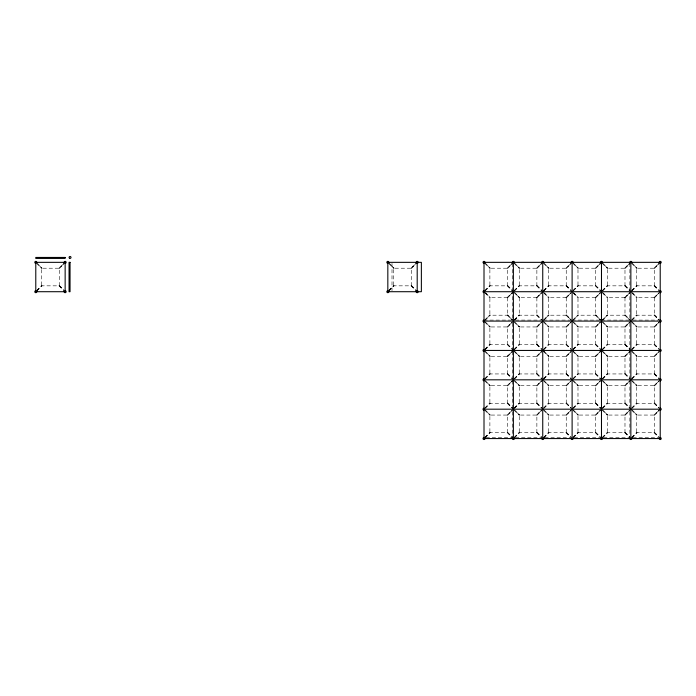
<?xml version="1.0" encoding="UTF-8"?>
<svg xmlns="http://www.w3.org/2000/svg" width="696" height="696" viewBox="0 0 696 696"><rect width="100%" height="100%" fill="white"/><g stroke="black" fill="none" stroke-linecap="round" stroke-linejoin="round"><path stroke-width="0.52" stroke-dasharray="3.48 2.61" d="M36.375 290.754L41.751 285.377M58.89 268.238L64.267 262.862M36.758 290.728L41.656 285.839L59.395 285.839L63.588 290.032M63.588 263.897L59.186 268.09M36.784 291.067L42.16 285.691M59.299 268.552L64.676 263.175M388.429 290.754L393.805 285.377M410.945 268.238L416.321 262.862M388.812 290.728L393.71 285.839L411.449 285.839L415.642 290.032M414.947 264.593L411.24 268.09M388.829 291.067L394.206 285.691M411.353 268.552L416.73 263.175M484.599 290.754L489.975 285.377M507.114 268.238L512.491 262.862M484.982 290.728L489.88 285.839L507.619 285.839L512.517 290.728M511.812 263.897L507.41 268.09M485.008 291.067L490.384 285.691M507.523 268.552L512.9 263.175M484.599 320.125L489.975 314.749M507.114 297.61L512.491 292.233M513.97 290.754L519.346 285.377M536.486 268.238L541.862 262.862M512.517 320.099L507.619 315.201L489.88 315.201L484.982 320.099L512.395 320.099L512.395 292.685M511.812 293.268L507.619 297.462L489.88 297.584L489.88 315.201M514.353 290.728L519.251 285.839L536.99 285.839L541.183 290.032M541.183 263.897L536.781 268.09M485.008 320.438L490.384 315.062M507.523 297.923L512.9 292.546M514.379 291.067L519.755 285.691M536.894 268.552L542.271 263.175M484.599 349.496L489.975 344.12M507.114 326.972L512.491 321.595M513.97 320.125L519.346 314.749M536.486 297.61L541.862 292.233M543.341 290.754L548.718 285.377M565.857 268.238L571.233 262.862M484.982 349.47L489.88 344.572L507.619 344.572L511.812 348.766M511.812 322.639L507.41 326.833M514.353 320.099L519.251 315.201L536.99 315.201L541.183 319.403M541.183 293.268L536.99 297.462L519.251 297.462L515.049 293.268M543.724 290.728L548.613 285.839L566.361 285.839L570.555 290.032M570.555 263.897L566.153 268.09M485.008 349.81L490.384 344.433M507.523 327.285L512.9 321.909M514.379 320.438L519.755 315.062M536.894 297.923L542.271 292.546M543.741 291.067L549.118 285.691M566.257 268.552L571.642 263.175M484.599 378.859L489.975 373.482M507.114 356.343L512.491 350.967M513.97 349.496L519.346 344.12M536.486 326.972L541.862 321.595M543.341 320.125L548.718 314.749M565.857 297.61L571.233 292.233M572.712 290.754L578.089 285.377M595.228 268.238L600.605 262.862M484.982 378.841L489.88 373.943L507.619 373.943L511.812 378.137M512.517 351.306L507.41 356.204M514.353 349.47L519.251 344.572L536.99 344.572L541.183 348.766M541.183 322.639L536.781 326.833M570.555 319.403L566.361 315.201L548.613 315.201L543.724 320.099L571.138 320.099M570.555 293.268L566.361 297.462L548.613 297.584L548.613 315.201M573.095 290.728L577.985 285.839L595.732 285.839L600.622 290.728M599.926 263.897L595.524 268.09M485.008 379.172L490.384 373.796M507.523 356.656L512.9 351.28M514.379 349.81L519.755 344.433M536.894 327.285L542.271 321.909M543.741 320.438L549.118 315.062M566.257 297.923L571.642 292.546M573.112 291.067L578.489 285.691M595.628 268.552L601.005 263.175M484.599 408.23L489.975 402.853M507.114 385.715L512.491 380.338M513.97 378.859L519.346 373.482M536.486 356.343L541.862 350.967M543.341 349.496L548.718 344.12M565.857 326.972L571.233 321.595M572.712 320.125L578.089 314.749M595.228 297.61L600.605 292.233M602.075 290.754L607.451 285.377M624.59 268.238L629.967 262.862M484.982 408.204L489.88 403.315L507.619 403.315L512.517 408.204M511.812 381.373L507.41 385.567M514.353 378.841L519.251 373.943L536.99 373.943L541.183 378.137M541.183 352.002L536.781 356.204M543.724 349.47L548.613 344.572L566.361 344.572L570.555 348.766M570.555 322.639L566.153 326.833M600.622 320.099L595.732 315.201L577.985 315.201L573.095 320.099L600.5 320.099M599.926 293.268L595.732 297.462L577.985 297.584L577.985 315.201M602.458 290.728L607.356 285.839L625.095 285.839L629.993 290.728M629.297 263.897L624.895 268.09M485.008 408.543L490.384 403.167M507.523 386.028L512.9 380.651M514.379 379.172L519.755 373.796M536.894 356.656L542.271 351.28M543.741 349.81L549.118 344.433M566.257 327.285L571.642 321.909M573.112 320.438L578.489 315.062M595.628 297.923L601.005 292.546M602.484 291.067L607.86 285.691M624.999 268.552L630.376 263.175M484.599 437.601L489.975 432.225M507.114 415.086L512.491 409.709M513.97 408.23L519.346 402.853M536.486 385.715L541.862 380.338M543.341 378.859L548.718 373.482M565.857 356.343L571.233 350.967M572.712 349.496L578.089 344.12M595.228 326.972L600.605 321.595M602.075 320.125L607.451 314.749M624.59 297.61L629.967 292.233M631.446 290.754L636.823 285.377M653.962 268.238L659.338 262.862M484.982 437.575L489.88 432.686L507.619 432.686L511.812 436.879M511.812 410.744L507.41 414.938M514.353 408.204L519.251 403.315L536.99 403.315L541.183 407.508M541.183 381.373L536.781 385.567M543.724 378.841L548.613 373.943L566.361 373.943L570.555 378.137M570.555 352.002L566.153 356.204M573.095 349.47L577.985 344.572L595.732 344.572L599.926 348.766M599.926 322.639L595.524 326.833M629.993 320.099L625.095 315.201L607.356 315.201L602.458 320.099L629.871 320.099L629.871 292.685M629.297 293.268L625.095 297.462L607.356 297.584L607.356 315.201M631.829 290.728L636.727 285.839L654.466 285.839L658.66 290.032M658.66 263.897L654.257 268.09M485.008 437.915L490.384 432.538M507.523 415.399L512.9 410.022M514.379 408.543L519.755 403.167M536.894 386.028L542.271 380.651M543.741 379.172L549.118 373.796M566.257 356.656L571.642 351.28M573.112 349.81L578.489 344.433M595.628 327.285L601.005 321.909M602.484 320.438L607.86 315.062M624.999 297.923L630.376 292.546M631.855 291.067L637.231 285.691M654.37 268.552L659.747 263.175M513.97 437.601L519.346 432.225M536.486 415.086L541.862 409.709M543.341 408.23L548.718 402.853M565.857 385.715L571.233 380.338M572.712 378.859L578.089 373.482M595.228 356.343L600.605 350.967M602.075 349.496L607.451 344.12M624.59 326.972L629.967 321.595M631.446 320.125L636.823 314.749M653.962 297.61L659.338 292.233M514.353 437.575L519.251 432.686L536.99 432.686L541.183 436.879M541.183 410.744L536.781 414.938M543.724 408.204L548.613 403.315L566.361 403.315L570.555 407.508M570.555 381.373L566.153 385.567M573.095 378.841L577.985 373.943L595.732 373.943L599.926 378.137M600.622 351.306L595.524 356.204M602.458 349.47L607.356 344.572L625.095 344.572L629.297 348.766M629.297 322.639L624.895 326.833M631.829 320.099L636.727 315.201L654.466 315.201L658.66 319.403M658.66 293.268L654.466 297.462L636.727 297.584L636.727 315.201M514.379 437.915L519.755 432.538M536.894 415.399L542.271 410.022M543.741 408.543L549.118 403.167M566.257 386.028L571.642 380.651M573.112 379.172L578.489 373.796M595.628 356.656L601.005 351.28M602.484 349.81L607.86 344.433M624.999 327.285L630.376 321.909M631.855 320.438L637.231 315.062M654.37 297.923L659.747 292.546M543.341 437.601L548.718 432.225M565.857 415.086L571.233 409.709M572.712 408.23L578.089 402.853M595.228 385.715L600.605 380.338M602.075 378.859L607.451 373.482M624.59 356.343L629.967 350.967M631.446 349.496L636.823 344.12M653.962 326.972L659.338 321.595M543.724 437.575L548.613 432.686L566.361 432.686L570.555 436.879M570.555 410.744L566.153 414.938M573.095 408.204L577.985 403.315L595.732 403.315L600.622 408.204M599.926 381.373L595.524 385.567M602.458 378.841L607.356 373.943L625.095 373.943L629.297 378.137M629.993 351.306L624.895 356.204M631.829 349.47L636.727 344.572L654.466 344.572L658.66 348.766M658.66 322.639L654.257 326.833M543.741 437.915L549.118 432.538M566.257 415.399L571.642 410.022M573.112 408.543L578.489 403.167M595.628 386.028L601.005 380.651M602.484 379.172L607.86 373.796M624.999 356.656L630.376 351.28M631.855 349.81L637.231 344.433M654.37 327.285L659.747 321.909M572.712 437.601L578.089 432.225M595.228 415.086L600.605 409.709M602.075 408.23L607.451 402.853M624.59 385.715L629.967 380.338M631.446 378.859L636.823 373.482M653.962 356.343L659.338 350.967M573.095 437.575L577.985 432.686L595.732 432.686L599.926 436.879M599.926 410.744L595.524 414.938M602.458 408.204L607.356 403.315L625.095 403.315L629.993 408.204M629.297 381.373L624.895 385.567M631.829 378.841L636.727 373.943L654.466 373.943L658.66 378.137M658.66 352.002L654.257 356.204M573.112 437.915L578.489 432.538M595.628 415.399L601.005 410.022M602.484 408.543L607.86 403.167M624.999 386.028L630.376 380.651M631.855 379.172L637.231 373.796M654.37 356.656L659.747 351.28M602.075 437.601L607.451 432.225M624.59 415.086L629.967 409.709M631.446 408.23L636.823 402.853M653.962 385.715L659.338 380.338M602.458 437.575L607.356 432.686L625.095 432.686L629.297 436.879M629.297 410.744L624.895 414.938M631.829 408.204L636.727 403.315L654.466 403.315L658.66 407.508M658.66 381.373L654.257 385.567M602.484 437.915L607.86 432.538M624.999 415.399L630.376 410.022M631.855 408.543L637.231 403.167M654.37 386.028L659.747 380.651M631.446 437.601L636.823 432.225M653.962 415.086L659.338 409.709M631.829 437.575L636.727 432.686L654.466 432.686L658.66 436.879M658.66 410.744L654.257 414.938M631.855 437.915L637.231 432.538M654.37 415.399L659.747 410.022M41.864 268.09L37.453 263.897M393.91 268.09L389.508 263.897M490.088 268.09L485.686 263.897M519.46 268.09L515.049 263.897M548.822 268.09L544.42 263.897M578.193 268.09L573.791 263.897M607.565 268.09L603.162 263.897M636.936 268.09L632.534 263.897M515.405 320.099L540.714 320.099M632.882 320.099L658.19 320.099M490.088 326.833L485.686 322.639M519.46 326.833L515.049 322.639M548.822 326.833L544.42 322.639M578.193 326.833L573.791 322.639M607.565 326.833L603.162 322.639M636.936 326.833L632.534 322.639M490.088 356.204L485.686 352.002M519.46 356.204L515.049 352.002M548.822 356.204L543.724 351.306M578.193 356.204L573.095 351.306M607.565 356.204L603.162 352.002M636.936 356.204L632.534 352.002M490.088 385.567L485.686 381.373M519.46 385.567L515.049 381.373M548.822 385.567L544.42 381.373M578.193 385.567L573.791 381.373M607.565 385.567L603.162 381.373M636.936 385.567L632.534 381.373M490.088 414.938L485.686 410.744M519.46 414.938L515.049 410.744M548.822 414.938L544.42 410.744M578.193 414.938L573.791 410.744M607.565 414.938L603.162 410.744M636.936 414.938L632.534 410.744M486.034 437.575L512.395 437.575L512.395 410.161M515.405 437.575L540.714 437.575M544.777 437.575L570.076 437.575M574.148 437.575L599.447 437.575M603.519 437.575L629.871 437.575L629.871 410.161M632.882 437.575L658.19 437.575M631.855 262.862L637.231 268.238M654.37 285.377L659.747 290.754M631.446 263.175L636.823 268.552M653.962 285.691L659.338 291.067M602.484 262.862L607.86 268.238M624.999 285.377L630.376 290.754M631.855 292.233L637.231 297.61M654.37 314.749L659.747 320.125M632.534 293.268L636.727 297.462M602.075 263.175L607.451 268.552M624.59 285.691L629.967 291.067M631.446 292.546L636.823 297.923M653.962 315.062L659.338 320.438M573.112 262.862L578.489 268.238M595.628 285.377L601.005 290.754M602.484 292.233L607.86 297.61M624.999 314.749L630.376 320.125M631.855 321.595L637.231 326.972M654.37 344.12L659.747 349.496M603.162 293.268L607.356 297.462M572.712 263.175L578.089 268.552M595.228 285.691L600.605 291.067M602.075 292.546L607.451 297.923M624.59 315.062L629.967 320.438M631.446 321.909L636.823 327.285M653.962 344.433L659.338 349.81M543.741 262.862L549.118 268.238M566.257 285.377L571.642 290.754M573.112 292.233L578.489 297.61M595.628 314.749L601.005 320.125M602.484 321.595L607.86 326.972M624.999 344.12L630.376 349.496M631.855 350.967L637.231 356.343M654.37 373.482L659.747 378.859M573.791 293.268L577.985 297.462M543.341 263.175L548.718 268.552M565.857 285.691L571.233 291.067M572.712 292.546L578.089 297.923M595.228 315.062L600.605 320.438M602.075 321.909L607.451 327.285M624.59 344.433L629.967 349.81M631.446 351.28L636.823 356.656M653.962 373.796L659.338 379.172M514.379 262.862L519.755 268.238M536.894 285.377L542.271 290.754M543.741 292.233L549.118 297.61M566.257 314.749L571.642 320.125M573.112 321.595L578.489 326.972M595.628 344.12L601.005 349.496M602.484 350.967L607.86 356.343M624.999 373.482L630.376 378.859M631.855 380.338L637.231 385.715M654.37 402.853L659.747 408.23M544.42 293.268L548.613 297.462M513.97 263.175L519.346 268.552M536.486 285.691L541.862 291.067M543.341 292.546L548.718 297.923M565.857 315.062L571.233 320.438M572.712 321.909L578.089 327.285M595.228 344.433L600.605 349.81M602.075 351.28L607.451 356.656M624.59 373.796L629.967 379.172M631.446 380.651L636.823 386.028M653.962 403.167L659.338 408.543M485.008 262.862L490.384 268.238M507.523 285.377L512.9 290.754M514.379 292.233L519.755 297.61M536.894 314.749L542.271 320.125M543.741 321.595L549.118 326.972M566.257 344.12L571.642 349.496M573.112 350.967L578.489 356.343M595.628 373.482L601.005 378.859M602.484 380.338L607.86 385.715M624.999 402.853L630.376 408.23M631.855 409.709L637.231 415.086M654.37 432.225L659.747 437.601M484.599 263.175L489.975 268.552M507.114 285.691L512.491 291.067M513.97 292.546L519.346 297.923M536.486 315.062L541.862 320.438M543.341 321.909L548.718 327.285M565.857 344.433L571.233 349.81M572.712 351.28L578.089 356.656M595.228 373.796L600.605 379.172M602.075 380.651L607.451 386.028M624.59 403.167L629.967 408.543M631.446 410.022L636.823 415.399M653.962 432.538L659.338 437.915M485.008 292.233L490.384 297.61M507.523 314.749L512.9 320.125M514.379 321.595L519.755 326.972M536.894 344.12L542.271 349.496M543.741 350.967L549.118 356.343M566.257 373.482L571.642 378.859M573.112 380.338L578.489 385.715M595.628 402.853L601.005 408.23M602.484 409.709L607.86 415.086M624.999 432.225L630.376 437.601M485.686 293.268L489.88 297.462M484.599 292.546L489.975 297.923M507.114 315.062L512.491 320.438M513.97 321.909L519.346 327.285M536.486 344.433L541.862 349.81M543.341 351.28L548.718 356.656M565.857 373.796L571.233 379.172M572.712 380.651L578.089 386.028M595.228 403.167L600.605 408.543M602.075 410.022L607.451 415.399M624.59 432.538L629.967 437.915M485.008 321.595L490.384 326.972M507.523 344.12L512.9 349.496M514.379 350.967L519.755 356.343M536.894 373.482L542.271 378.859M543.741 380.338L549.118 385.715M566.257 402.853L571.642 408.23M573.112 409.709L578.489 415.086M595.628 432.225L601.005 437.601M484.599 321.909L489.975 327.285M507.114 344.433L512.491 349.81M513.97 351.28L519.346 356.656M536.486 373.796L541.862 379.172M543.341 380.651L548.718 386.028M565.857 403.167L571.233 408.543M572.712 410.022L578.089 415.399M595.228 432.538L600.605 437.915M485.008 350.967L490.384 356.343M507.523 373.482L512.9 378.859M514.379 380.338L519.755 385.715M536.894 402.853L542.271 408.23M543.741 409.709L549.118 415.086M566.257 432.225L571.642 437.601M484.599 351.28L489.975 356.656M507.114 373.796L512.491 379.172M513.97 380.651L519.346 386.028M536.486 403.167L541.862 408.543M543.341 410.022L548.718 415.399M565.857 432.538L571.233 437.915M388.829 262.862L394.206 268.238M411.353 285.377L416.73 290.754M388.429 263.175L393.805 268.552M410.945 285.691L416.321 291.067M485.008 380.338L490.384 385.715M507.523 402.853L512.9 408.23M514.379 409.709L519.755 415.086M536.894 432.225L542.271 437.601M484.599 380.651L489.975 386.028M507.114 403.167L512.491 408.543M513.97 410.022L519.346 415.399M536.486 432.538L541.862 437.915M485.008 409.709L490.384 415.086M507.523 432.225L512.9 437.601M484.599 410.022L489.975 415.399M507.114 432.538L512.491 437.915M36.784 262.862L42.16 268.238M59.299 285.377L64.676 290.754M36.375 263.175L41.751 268.552M58.89 285.691L64.267 291.067M654.344 285.839L654.344 268.212L636.727 268.212L636.727 285.839M654.344 297.584L654.344 315.201M654.344 344.572L654.344 326.955L636.727 326.955L636.727 344.572M654.344 373.943L654.344 356.317L636.727 356.317L636.727 373.943M654.344 403.315L654.344 385.688L636.727 385.688L636.727 403.315M654.344 432.686L654.344 415.06L636.727 415.06L636.727 432.686M629.871 263.314L629.871 290.728M629.871 323.109L629.871 349.47M629.871 351.428L629.871 378.841M629.871 380.799L629.871 408.204M624.982 285.839L624.982 268.212L607.356 268.212L607.356 285.839M624.982 297.584L624.982 315.201M624.982 344.572L624.982 326.955L607.356 326.955L607.356 344.572M624.982 373.943L624.982 356.317L607.356 356.317L607.356 373.943M624.982 403.315L624.982 385.688L607.356 385.688L607.356 403.315M624.982 432.686L624.982 415.06L607.356 415.06L607.356 432.686M595.611 285.839L595.611 268.212L577.985 268.212L577.985 285.839M595.611 297.584L595.611 315.201M595.611 344.572L595.611 326.955L577.985 326.955L577.985 344.572M595.611 373.943L595.611 356.317L577.985 356.317L577.985 373.943M595.611 403.315L595.611 385.688L577.985 385.688L577.985 403.315M595.611 432.686L595.611 415.06L577.985 415.06L577.985 432.686M566.24 285.839L566.24 268.212L548.613 268.212L548.613 285.839M566.24 297.584L566.24 315.201M566.24 344.572L566.24 326.955L548.613 326.955L548.613 344.572M566.24 373.943L566.24 356.317L548.613 356.317L548.613 373.943M566.24 403.315L566.24 385.688L548.613 385.688L548.613 403.315M566.24 432.686L566.24 415.06L548.613 415.06L548.613 432.686M536.868 285.839L536.868 268.212L519.251 268.212L519.251 285.839M536.868 297.584L536.868 315.201M536.868 344.572L536.868 326.955L519.251 326.955L519.251 344.572M536.868 373.943L536.868 356.317L519.251 356.317L519.251 373.943M536.868 403.315L536.868 385.688L519.251 385.688L519.251 403.315M536.868 432.686L536.868 415.06L519.251 415.06L519.251 432.686M519.251 297.584L519.251 315.201M512.395 263.314L512.395 290.728M512.395 323.109L512.395 349.47M512.395 351.428L512.395 378.841M512.395 380.799L512.395 408.204M507.497 285.839L507.497 268.212L489.88 268.212L489.88 285.839M507.497 297.584L507.497 315.201M507.497 344.572L507.497 326.955L489.88 326.955L489.88 344.572M507.497 373.943L507.497 356.317L489.88 356.317L489.88 373.943M507.497 403.315L507.497 385.688L489.88 385.688L489.88 403.315M507.497 432.686L507.497 415.06L489.88 415.06L489.88 432.686M411.327 285.839L411.327 268.212L393.71 268.212L393.71 285.839M392.005 263.392L392.005 290.658M59.273 285.839L59.273 268.212L41.656 268.212L41.656 285.839"/><path stroke-width="1.04" d="M418.226 262.34L421.367 262.34L421.367 291.711L418.226 291.711M416.225 263.314L417.2 263.314M416.225 290.728L417.2 290.728M484.007 291.711L660.217 291.711M484.007 321.082L660.217 321.082M484.007 350.445L660.217 350.445M484.007 379.816L660.217 379.816M484.007 409.187L660.217 409.187M630.854 262.34L630.854 438.558M601.483 262.34L601.483 438.558M572.112 262.34L572.112 438.558M542.741 262.34L542.741 438.558M513.378 262.34L513.378 438.558M65.085 290.728A0.983 0.983 0 0 1 66.12 291.815A0.983 0.983 0 0 1 64.885 292.651A0.983 0.983 0 0 1 64.258 291.293M64.258 262.757A0.983 0.983 0 0 1 64.885 261.4A0.983 0.983 0 0 1 66.12 262.235A0.983 0.983 0 0 1 65.085 263.314M36.662 291.293A0.983 0.983 0 0 1 36.044 292.651A0.983 0.983 0 0 1 34.809 291.815A0.983 0.983 0 0 1 35.844 290.728M35.844 263.314A0.983 0.983 0 0 1 34.809 262.235A0.983 0.983 0 0 1 36.044 261.4A0.983 0.983 0 0 1 36.662 262.757M416.573 290.954A0.983 0.983 0 0 1 418.131 291.406A0.983 0.983 0 0 1 417.139 292.685A0.983 0.983 0 0 1 416.312 291.293M416.312 262.757A0.983 0.983 0 0 1 417.139 261.365A0.983 0.983 0 0 1 418.131 262.644A0.983 0.983 0 0 1 416.573 263.097M388.716 291.293A0.983 0.983 0 0 1 388.055 292.659A0.983 0.983 0 0 1 386.854 291.728A0.983 0.983 0 0 1 388.011 290.745M388.011 263.297A0.983 0.983 0 0 1 386.854 262.322A0.983 0.983 0 0 1 388.055 261.383A0.983 0.983 0 0 1 388.716 262.757M543.628 438.141A0.983 0.983 0 0 1 542.741 439.533A0.983 0.983 0 0 1 541.862 438.141M514.257 438.141A0.983 0.983 0 0 1 513.378 439.533A0.983 0.983 0 0 1 512.491 438.141M572.999 438.141A0.983 0.983 0 0 1 572.112 439.533A0.983 0.983 0 0 1 571.225 438.141M602.371 438.141A0.983 0.983 0 0 1 601.483 439.533A0.983 0.983 0 0 1 600.596 438.141M484.894 438.141A0.983 0.983 0 0 1 484.268 439.498A0.983 0.983 0 0 1 483.033 438.654A0.983 0.983 0 0 1 484.068 437.575M484.068 410.161A0.983 0.983 0 0 1 483.024 409.187A0.983 0.983 0 0 1 484.068 408.213M660.156 437.575A0.983 0.983 0 0 1 661.191 438.654A0.983 0.983 0 0 1 659.956 439.498A0.983 0.983 0 0 1 659.338 438.141M660.156 408.213A0.983 0.983 0 0 1 661.2 409.187A0.983 0.983 0 0 1 660.156 410.161M631.742 438.141A0.983 0.983 0 0 1 630.854 439.533A0.983 0.983 0 0 1 629.967 438.141M484.068 380.79A0.983 0.983 0 0 1 483.024 379.816A0.983 0.983 0 0 1 484.068 378.841M660.156 378.841A0.983 0.983 0 0 1 661.2 379.816A0.983 0.983 0 0 1 660.156 380.79M484.068 351.428A0.983 0.983 0 0 1 483.024 350.445A0.983 0.983 0 0 1 484.068 349.47M660.156 349.47A0.983 0.983 0 0 1 661.2 350.445A0.983 0.983 0 0 1 660.156 351.428M660.156 320.099A0.983 0.983 0 0 1 661.2 321.082A0.983 0.983 0 0 1 660.156 322.057M484.068 322.057A0.983 0.983 0 0 1 483.024 321.082A0.983 0.983 0 0 1 484.068 320.099M484.068 292.685A0.983 0.983 0 0 1 483.024 291.711A0.983 0.983 0 0 1 484.068 290.728M660.156 290.728A0.983 0.983 0 0 1 661.2 291.711A0.983 0.983 0 0 1 660.156 292.685M659.338 262.757A0.983 0.983 0 0 1 659.956 261.4A0.983 0.983 0 0 1 661.191 262.235A0.983 0.983 0 0 1 660.156 263.314M629.967 262.757A0.983 0.983 0 0 1 630.854 261.357A0.983 0.983 0 0 1 631.742 262.757M600.596 262.757A0.983 0.983 0 0 1 601.483 261.357A0.983 0.983 0 0 1 602.371 262.757M571.225 262.757A0.983 0.983 0 0 1 572.112 261.357A0.983 0.983 0 0 1 572.999 262.757M541.862 262.757A0.983 0.983 0 0 1 542.741 261.357A0.983 0.983 0 0 1 543.628 262.757M512.491 262.757A0.983 0.983 0 0 1 513.378 261.357A0.983 0.983 0 0 1 514.257 262.757M484.068 263.314A0.983 0.983 0 0 1 483.033 262.235A0.983 0.983 0 0 1 484.268 261.4A0.983 0.983 0 0 1 484.894 262.757M65.146 257.442L35.783 257.442L35.783 258.425L65.146 258.425L65.146 257.442M65.146 262.34L35.783 262.34L35.783 291.711L65.146 291.711L65.146 262.34M70.044 262.34L69.061 262.34L69.061 291.711L70.044 291.711L70.044 262.34M417.2 262.34L387.829 262.34L387.829 291.711L417.2 291.711L417.2 262.34M660.217 262.34L484.007 262.34L484.007 438.558L660.217 438.558L660.217 262.34M69.556 258.294A0.983 0.983 0 0 0 71.018 257.442A0.983 0.983 0 0 0 69.556 256.598A0.983 0.983 0 0 0 69.556 258.294"/></g></svg>
